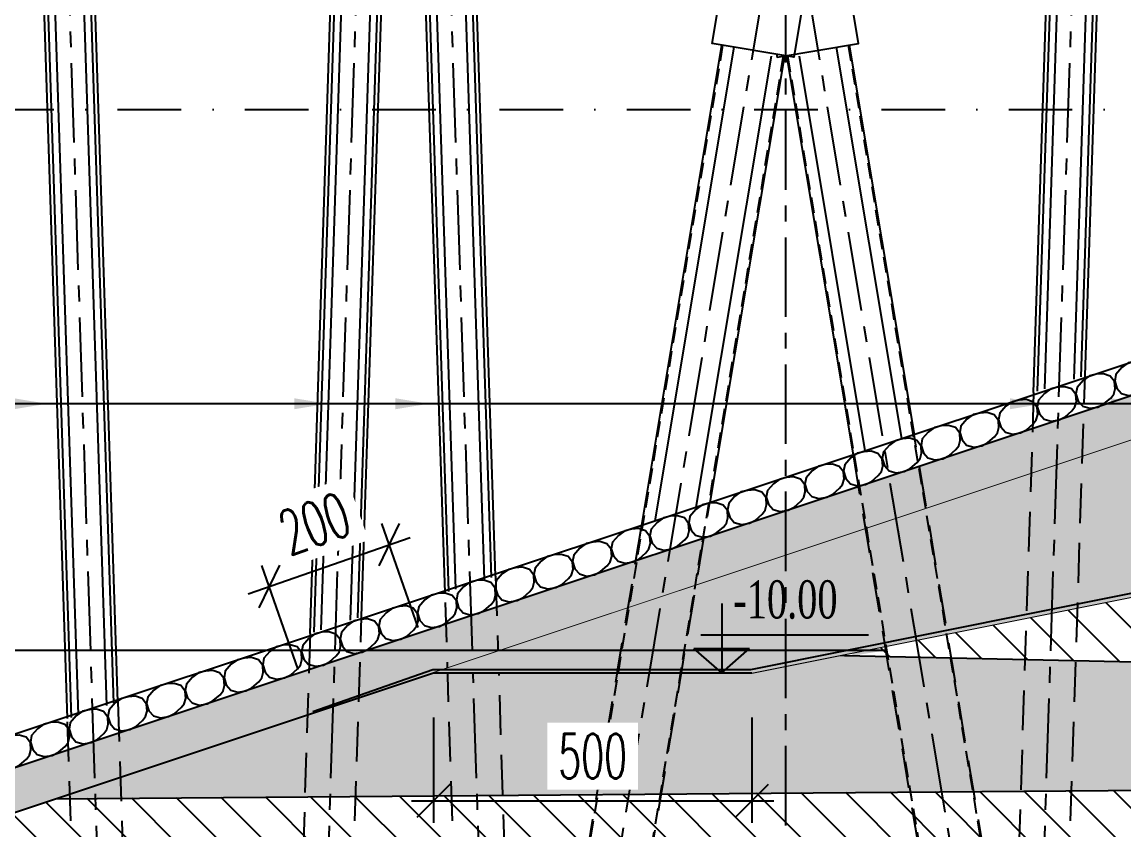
# Model space of a CAD drawing. Extents: x 9472 to 112692, y 46655 to 72187.
# Drawn here: x 100773 to 102505, y 67246 to 68517 of the extents above; entities that cross this region are included whole.
import ezdxf

# ---------------------------------------------------------------- set-up
doc = ezdxf.new("R2010")
doc.units = 0
doc.header["$LTSCALE"] = 10
doc.header["$MEASUREMENT"] = 0
for name, pattern in [('CENTER', [2, 1.25, -0.25, 0.25, -0.25]), ('DASHDOT', [1, 0.5, -0.25, 0, -0.25]), ('HIDDEN', [0.375, 0.25, -0.125])]:
    doc.linetypes.add(name, pattern=pattern)
doc.layers.get('0').update_dxf_attribs({"color": 6, "linetype": 'CONTINUOUS'})
for name, color, linetype in [('Bao', 1, 'CONTINUOUS'), ('Da', 9, 'CONTINUOUS'), ('Dia chat', 8, 'CONTINUOUS'), ('Hatch', 8, 'CONTINUOUS'), ('Hatch coc', 8, 'CONTINUOUS'), ('Khuat 151', 151, 'HIDDEN'), ('Kich thuoc', 2, 'CONTINUOUS'), ('Lop dat', 171, 'CONTINUOUS'), ('Text', 4, 'CONTINUOUS'), ('Tim', 8, 'CENTER')]:
    doc.layers.add(name, color=color, linetype=linetype)
doc.styles.add('Kichthuoc', font='romans.shx', dxfattribs={"width": 0.6})
doc.styles.get("Standard").update_dxf_attribs({"font": 'vntimeh.shx', "width": 0.65})
doc.linetypes.add('DAT_LINE', pattern='A,0.2,[2,g.shx,S=0.017,R=0,X=-0.017,Y=0],0.22', length=0.42)
doc.dimstyles.new('Dim 350', dxfattribs={"dimscale": 350, "dimtxt": 0.2, "dimasz": 0.15, "dimexe": 0.1, "dimexo": 0.2, "dimgap": 0.1, "dimtad": 1, "dimdec": 0, "dimlfac": -1, "dimzin": 0, "dimdsep": 46, "dimtxsty": 'Kichthuoc', "dimblk": 'OBLIQUE', "dimcen": 0.1, "dimdle": 0.1, "dimclrd": 2, "dimclre": 2, "dimclrt": 4, "dimadec": 0, "dimazin": 0, "dimtfac": 1, "dimtdec": 0, "dimtix": 1, "dimtmove": 2, "dimatfit": 3, "dimfxl": 1, "dimtfill": 1, "dimtolj": 1, "dimtzin": 0, "dimarcsym": 0})
doc.dimstyles.new('Le 350', dxfattribs={"dimscale": 350, "dimtxt": 0.2, "dimasz": 0.15, "dimexe": 0.1, "dimexo": 0.2, "dimgap": 0.1, "dimtad": 1, "dimdec": 0, "dimzin": 0, "dimdsep": 46, "dimtxsty": 'Kichthuoc', "dimblk": 'ARCHTICK', "dimcen": 0, "dimdle": 0.1, "dimclrd": 2, "dimclre": 2, "dimclrt": 256, "dimadec": 0, "dimazin": 0, "dimtfac": 1, "dimtdec": 0, "dimtix": 1, "dimtmove": 2, "dimatfit": 3, "dimfxl": 1, "dimtolj": 1, "dimtzin": 0, "dimarcsym": 0})
pattern_1 = [(135, (88200, -51975), (-35.35534, -35.35534), [])]

# ---------------------------------------------------------------- blocks, each defined once
blk = doc.blocks.new('_ArchTick')
at = {"color": 0, "linetype": 'ByBlock', "const_width": 0.15}
blk.add_lwpolyline([(-0.5, -0.5), (0.5, 0.5)], dxfattribs=at)
blk = doc.blocks.new('_Oblique')
at = {"color": 0, "linetype": 'ByBlock', "lineweight": -2}
blk.add_line((-0.5, -0.5), (0.5, 0.5), dxfattribs=at)
blk = doc.blocks.new('*D225')
at = {"layer": 'Da', "color": 2, "lineweight": -2}
for p, q in [((101420.2, 67423.4), (101420.2, 67257.3)), ((101920.2, 67423.4), (101920.2, 67257.3)), ((101385.2, 67292.3), (101955.2, 67292.3))]:
    blk.add_line(p, q, dxfattribs=at)
at = {"layer": 'Da', "color": 2, "lineweight": -2, "xscale": 52.5, "yscale": 52.5, "zscale": 52.5, "rotation": 180}
blk.add_blockref('_Oblique', (101420.2, 67292.3), dxfattribs=at)
at = {"layer": 'Da', "color": 2, "lineweight": -2, "xscale": 52.5, "yscale": 52.5, "zscale": 52.5}
blk.add_blockref('_Oblique', (101920.2, 67292.3), dxfattribs=at)
at = {"layer": 'Da', "color": 4, "insert": (101670.2, 67362.3), "char_height": 70, "attachment_point": 5, "style": 'Kichthuoc', "bg_fill": 3, "box_fill_scale": 1.25, "bg_fill_color": 9, "bg_fill_true_color": 13158600, "bg_fill_transparency": 5887924}
blk.add_mtext('\\A1;500', dxfattribs=at)
blk = doc.blocks.new('*D223')
at = {"color": 2, "lineweight": -2}
for p, q in [((101395.9, 67564.8), (101339, 67728.1)), ((101128.6, 67617.7), (101383.5, 67706.5)), ((101207.1, 67498.9), (101150.1, 67662.2))]:
    blk.add_line(p, q, dxfattribs=at)
at = {"color": 2, "lineweight": -2, "xscale": 52.5, "yscale": 52.5, "zscale": 52.5}
for p, rotation in [((101350.5, 67695), 19.22171640177563), ((101161.6, 67629.2), 199.2217164017756)]:
    blk.add_blockref('_Oblique', p, dxfattribs=dict(at, rotation=rotation))
at = {"color": 4, "insert": (101233, 67728.2), "char_height": 70, "attachment_point": 5, "rotation": 19.2217, "style": 'Kichthuoc', "bg_fill": 3, "box_fill_scale": 1.25, "bg_fill_color": 9, "bg_fill_true_color": 13158600, "bg_fill_transparency": 5888456}
blk.add_mtext('\\A1;200', dxfattribs=at)

msp = doc.modelspace()

# ---------------------------------------------------------------- hatches: boundary and pattern name
at = {"layer": 'Dia chat'}
h = msp.add_hatch(dxfattribs=at)
h.set_pattern_fill('ANSI31', color=256, scale=400, angle=90, style=0)
h.set_pattern_definition(pattern_1)
h.paths.add_polyline_path([(107850.2, 68293.4), (107850.2, 67394.8), (108214, 67386.8), (108214, 67883.7), (108164, 67883.7), (108264, 67943.7), (108214, 67943.7), (108214, 68293.4)])
edge = h.paths.add_edge_path()
edge.add_arc((103310.1, 67760.2), 54, 0, 360)
h.paths.add_polyline_path([(104285.2, 68379.4), (104078.2, 68379.4), (101537.4, 67532.4), (104285.2, 67472.5)])
h = msp.add_hatch(dxfattribs=at)
h.set_pattern_fill('ANSI36', color=256, scale=400, style=0)
h.paths.add_polyline_path([(108214, 67386.8), (107815.2, 67395.5), (107815.2, 67351.6), (108214, 67354.8)])
h.paths.add_polyline_path([(103265.2, 67369.5), (103322.2, 67369.5), (103322.2, 67444.7), (103265.2, 67444.7)], flags=8)
h.paths.add_polyline_path([(102635.9, 67329.9), (102635.9, 67431.6), (102794.6, 67431.6), (102794.6, 67329.9)])
edge = h.paths.add_edge_path()
edge.add_arc((103293.7, 67407.1), 54, 0, 360)
h.paths.add_polyline_path([(104285.2, 67472.5), (101537.4, 67532.4), (100825.4, 67295.1), (104285.2, 67323)])
h = msp.add_hatch(dxfattribs=at)
h.set_pattern_fill('ANSI31', color=256, scale=400, angle=90, style=0)
h.set_pattern_definition(pattern_1)
h.paths.add_polyline_path([(103265, 67197), (103322.4, 67197), (103322.4, 67273.6), (103265, 67273.6)], flags=8)
h.paths.add_polyline_path([(107850.2, 67351.8), (107850.2, 66991.7), (108214, 66979.4), (108214, 67354.8)])
edge = h.paths.add_edge_path()
edge.add_arc((103293.7, 67235.3), 54, 0, 360)
h.paths.add_polyline_path([(104285.2, 67323), (100825.4, 67295.1), (100645.5, 67235.2), (104285.2, 67112.1)])

# ---------------------------------------------------------------- linework, layer by layer
for p, q in [((100844.6, 67421.4), (100798.8, 68828.4)), ((100923.8, 67447.8), (100878.9, 68828.4)), ((101226.1, 67555.2), (101267.5, 68828.4)), ((101307, 67582.2), (101347.6, 68828.4)), ((101438.2, 67619.2), (101398.8, 68828.4)), ((101517.4, 67645.6), (101478.9, 68828.4)), ((102363.4, 67934.3), (102392.5, 68828.4)), ((102444.3, 67961.3), (102472.6, 68828.4)), ((101872.9, 68480.8), (101747, 67725.5)), ((102073.5, 68480.8), (102175.6, 67868.4)), ((101971.5, 68464.4), (101854.4, 67761.3)), ((101974.8, 68464.4), (102079.5, 67836.3))]:
    msp.add_line(p, q)
for points in [[(102039.1, 68778.4), (101986.3, 68461.9), (101858.1, 68483.3), (101907.3, 68778.4)], [(101959.1, 68467.7), (101960, 68461.9), (102088.3, 68483.3), (102039.1, 68778.4)]]:
    msp.add_lwpolyline(points)
at = {"linetype": 'HIDDEN', "ltscale": 25}
for points in [[(101517.4, 67645.6), (101572.5, 65951.2), (101492.5, 65948.6), (101438.2, 67619.2)], [(101226.1, 67555.2), (101173.9, 65951.2), (101253.9, 65948.6), (101307, 67582.2)], [(100923.8, 67447.8), (100972.5, 65951.2), (100892.5, 65948.6), (100844.6, 67421.4)]]:
    msp.add_lwpolyline(points, dxfattribs=at)
at = {"layer": 'Da'}
for points in [[(102512, 67980.8), (102502.1, 67973.5), (102492.7, 67962.7), (102490.8, 67952.4), (102494.4, 67941.1), (102501.5, 67933), (102512.6, 67929.8), (102525.2, 67931.8), (102534.7, 67936.7), (102545.3, 67946), (102550.1, 67952.1), (102552.4, 67960.5), (102551.6, 67971.8), (102544.8, 67980.6), (102534, 67984.1), (102522.5, 67983.3), (102512, 67980.8)], [(102451.1, 67960.5), (102441.3, 67953.2), (102431.9, 67942.4), (102429.9, 67932.1), (102433.5, 67920.8), (102440.6, 67912.7), (102451.8, 67909.5), (102464.4, 67911.5), (102473.9, 67916.4), (102484.5, 67925.7), (102489.2, 67931.9), (102491.5, 67940.2), (102490.7, 67951.5), (102483.9, 67960.3), (102473.1, 67963.8), (102461.7, 67963), (102451.1, 67960.5)], [(102390.3, 67940.2), (102380.4, 67933), (102371, 67922.1), (102369, 67911.9), (102372.6, 67900.6), (102379.8, 67892.4), (102390.9, 67889.2), (102403.5, 67891.2), (102413, 67896.1), (102423.6, 67905.4), (102428.3, 67911.6), (102430.6, 67919.9), (102429.9, 67931.2), (102423, 67940), (102412.2, 67943.5), (102400.8, 67942.7), (102390.3, 67940.2)], [(102329.4, 67919.9), (102319.5, 67912.7), (102310.1, 67901.8), (102308.2, 67891.6), (102311.8, 67880.3), (102318.9, 67872.1), (102330, 67868.9), (102342.6, 67870.9), (102352.1, 67875.8), (102362.7, 67885.1), (102367.5, 67891.3), (102369.8, 67899.6), (102369, 67910.9), (102362.2, 67919.7), (102351.4, 67923.2), (102339.9, 67922.4), (102329.4, 67919.9)], [(102268.5, 67899.6), (102258.6, 67892.4), (102249.2, 67881.6), (102247.3, 67871.3), (102250.9, 67860), (102258, 67851.8), (102269.2, 67848.6), (102281.7, 67850.6), (102291.2, 67855.5), (102301.8, 67864.8), (102306.6, 67871), (102308.9, 67879.3), (102308.1, 67890.6), (102301.3, 67899.4), (102290.5, 67902.9), (102279, 67902.1), (102268.5, 67899.6)], [(102207.6, 67879.3), (102197.8, 67872.1), (102188.4, 67861.3), (102186.4, 67851), (102190, 67839.7), (102197.2, 67831.5), (102208.3, 67828.3), (102220.9, 67830.3), (102230.4, 67835.2), (102241, 67844.5), (102245.7, 67850.7), (102248, 67859), (102247.3, 67870.3), (102240.4, 67879.1), (102229.6, 67882.6), (102218.2, 67881.9), (102207.6, 67879.3)], [(102146.8, 67859.1), (102136.9, 67851.8), (102127.5, 67841), (102125.5, 67830.7), (102129.1, 67819.4), (102136.3, 67811.2), (102147.4, 67808), (102160, 67810), (102169.5, 67814.9), (102180.1, 67824.2), (102184.8, 67830.4), (102187.1, 67838.7), (102186.4, 67850), (102179.6, 67858.8), (102168.7, 67862.3), (102157.3, 67861.6), (102146.8, 67859.1)], [(102085.9, 67838.8), (102076, 67831.5), (102066.6, 67820.7), (102064.7, 67810.4), (102068.3, 67799.1), (102075.4, 67790.9), (102086.5, 67787.7), (102099.1, 67789.7), (102108.6, 67794.6), (102119.2, 67804), (102124, 67810.1), (102126.3, 67818.4), (102125.5, 67829.7), (102118.7, 67838.5), (102107.9, 67842.1), (102096.4, 67841.3), (102085.9, 67838.8)], [(102025, 67818.5), (102015.1, 67811.2), (102005.7, 67800.4), (102003.8, 67790.1), (102007.4, 67778.8), (102014.5, 67770.6), (102025.7, 67767.5), (102038.2, 67769.5), (102047.8, 67774.3), (102058.4, 67783.7), (102063.1, 67789.8), (102065.4, 67798.1), (102064.6, 67809.5), (102057.8, 67818.2), (102047, 67821.8), (102035.5, 67821), (102025, 67818.5)], [(101964.2, 67798.2), (101954.3, 67790.9), (101944.9, 67780.1), (101942.9, 67769.8), (101946.5, 67758.5), (101953.7, 67750.4), (101964.8, 67747.2), (101977.4, 67749.2), (101986.9, 67754), (101997.5, 67763.4), (102002.2, 67769.5), (102004.5, 67777.8), (102003.8, 67789.2), (101996.9, 67797.9), (101986.1, 67801.5), (101974.7, 67800.7), (101964.2, 67798.2)], [(101903.3, 67777.9), (101893.4, 67770.6), (101884, 67759.8), (101882, 67749.5), (101885.6, 67738.2), (101892.8, 67730.1), (101903.9, 67726.9), (101916.5, 67728.9), (101926, 67733.8), (101936.6, 67743.1), (101941.3, 67749.2), (101943.6, 67757.6), (101942.9, 67768.9), (101936.1, 67777.6), (101925.2, 67781.2), (101913.8, 67780.4), (101903.3, 67777.9)], [(101842.4, 67757.6), (101832.5, 67750.3), (101823.1, 67739.5), (101821.2, 67729.2), (101824.8, 67717.9), (101831.9, 67709.8), (101843, 67706.6), (101855.6, 67708.6), (101865.1, 67713.5), (101875.7, 67722.8), (101880.5, 67728.9), (101882.8, 67737.3), (101882, 67748.6), (101875.2, 67757.4), (101864.4, 67760.9), (101852.9, 67760.1), (101842.4, 67757.6)], [(101781.5, 67737.3), (101771.6, 67730), (101762.2, 67719.2), (101760.3, 67708.9), (101763.9, 67697.6), (101771, 67689.5), (101782.2, 67686.3), (101794.8, 67688.3), (101804.3, 67693.2), (101814.9, 67702.5), (101819.6, 67708.6), (101821.9, 67717), (101821.1, 67728.3), (101814.3, 67737.1), (101803.5, 67740.6), (101792.1, 67739.8), (101781.5, 67737.3)], [(101720.7, 67717), (101710.8, 67709.7), (101701.4, 67698.9), (101699.4, 67688.7), (101703, 67677.4), (101710.2, 67669.2), (101721.3, 67666), (101733.9, 67668), (101743.4, 67672.9), (101754, 67682.2), (101758.7, 67688.4), (101761, 67696.7), (101760.3, 67708), (101753.4, 67716.8), (101742.6, 67720.3), (101731.2, 67719.5), (101720.7, 67717)], [(101659.8, 67696.7), (101649.9, 67689.5), (101640.5, 67678.6), (101638.5, 67668.4), (101642.2, 67657.1), (101649.3, 67648.9), (101660.4, 67645.7), (101673, 67647.7), (101682.5, 67652.6), (101693.1, 67661.9), (101697.8, 67668.1), (101700.1, 67676.4), (101699.4, 67687.7), (101692.6, 67696.5), (101681.7, 67700), (101670.3, 67699.2), (101659.8, 67696.7)], [(101598.9, 67676.4), (101589, 67669.2), (101579.6, 67658.3), (101577.7, 67648.1), (101581.3, 67636.8), (101588.4, 67628.6), (101599.5, 67625.4), (101612.1, 67627.4), (101621.6, 67632.3), (101632.2, 67641.6), (101637, 67647.8), (101639.3, 67656.1), (101638.5, 67667.4), (101631.7, 67676.2), (101620.9, 67679.7), (101609.4, 67678.9), (101598.9, 67676.4)], [(101538, 67656.1), (101528.1, 67648.9), (101518.7, 67638.1), (101516.8, 67627.8), (101520.4, 67616.5), (101527.5, 67608.3), (101538.7, 67605.1), (101551.3, 67607.1), (101560.8, 67612), (101571.4, 67621.3), (101576.1, 67627.5), (101578.4, 67635.8), (101577.6, 67647.1), (101570.8, 67655.9), (101560, 67659.4), (101548.6, 67658.6), (101538, 67656.1)], [(101477.2, 67635.9), (101467.3, 67628.6), (101457.9, 67617.8), (101455.9, 67607.5), (101459.5, 67596.2), (101466.7, 67588), (101477.8, 67584.8), (101490.4, 67586.8), (101499.9, 67591.7), (101510.5, 67601), (101515.2, 67607.2), (101517.5, 67615.5), (101516.8, 67626.8), (101509.9, 67635.6), (101499.1, 67639.1), (101487.7, 67638.4), (101477.2, 67635.9)], [(101416.3, 67615.6), (101406.4, 67608.3), (101397, 67597.5), (101395, 67587.2), (101398.7, 67575.9), (101405.8, 67567.7), (101416.9, 67564.5), (101429.5, 67566.5), (101439, 67571.4), (101449.6, 67580.8), (101454.3, 67586.9), (101456.7, 67595.2), (101455.9, 67606.5), (101449.1, 67615.3), (101438.2, 67618.8), (101426.8, 67618.1), (101416.3, 67615.6)], [(101355.4, 67595.3), (101345.5, 67588), (101336.1, 67577.2), (101334.2, 67566.9), (101337.8, 67555.6), (101344.9, 67547.4), (101356, 67544.3), (101368.6, 67546.2), (101378.1, 67551.1), (101388.7, 67560.5), (101393.5, 67566.6), (101395.8, 67574.9), (101395, 67586.2), (101388.2, 67595), (101377.4, 67598.6), (101365.9, 67597.8), (101355.4, 67595.3)], [(101294.5, 67575), (101284.6, 67567.7), (101275.2, 67556.9), (101273.3, 67546.6), (101276.9, 67535.3), (101284, 67527.1), (101295.2, 67524), (101307.8, 67526), (101317.3, 67530.8), (101327.9, 67540.2), (101332.6, 67546.3), (101334.9, 67554.6), (101334.1, 67566), (101327.3, 67574.7), (101316.5, 67578.3), (101305.1, 67577.5), (101294.5, 67575)], [(101233.7, 67554.7), (101223.8, 67547.4), (101214.4, 67536.6), (101212.4, 67526.3), (101216, 67515), (101223.2, 67506.9), (101234.3, 67503.7), (101246.9, 67505.7), (101256.4, 67510.6), (101267, 67519.9), (101271.7, 67526), (101274, 67534.4), (101273.3, 67545.7), (101266.4, 67554.4), (101255.6, 67558), (101244.2, 67557.2), (101233.7, 67554.7)], [(101172.8, 67534.4), (101162.9, 67527.1), (101153.5, 67516.3), (101151.5, 67506), (101155.2, 67494.7), (101162.3, 67486.6), (101173.4, 67483.4), (101186, 67485.4), (101195.5, 67490.3), (101206.1, 67499.6), (101210.9, 67505.7), (101213.2, 67514.1), (101212.4, 67525.4), (101205.6, 67534.2), (101194.7, 67537.7), (101183.3, 67536.9), (101172.8, 67534.4)], [(101111.9, 67514.1), (101102, 67506.8), (101092.6, 67496), (101090.7, 67485.7), (101094.3, 67474.4), (101101.4, 67466.3), (101112.5, 67463.1), (101125.1, 67465.1), (101134.6, 67470), (101145.2, 67479.3), (101150, 67485.4), (101152.3, 67493.8), (101151.5, 67505.1), (101144.7, 67513.9), (101133.9, 67517.4), (101122.4, 67516.6), (101111.9, 67514.1)], [(101051, 67493.8), (101041.2, 67486.5), (101031.8, 67475.7), (101029.8, 67465.4), (101033.4, 67454.1), (101040.5, 67446), (101051.7, 67442.8), (101064.3, 67444.8), (101073.8, 67449.7), (101084.4, 67459), (101089.1, 67465.2), (101091.4, 67473.5), (101090.6, 67484.8), (101083.8, 67493.6), (101073, 67497.1), (101061.6, 67496.3), (101051, 67493.8)], [(100990.2, 67473.5), (100980.3, 67466.3), (100970.9, 67455.4), (100968.9, 67445.2), (100972.5, 67433.9), (100979.7, 67425.7), (100990.8, 67422.5), (101003.4, 67424.5), (101012.9, 67429.4), (101023.5, 67438.7), (101028.2, 67444.9), (101030.5, 67453.2), (101029.8, 67464.5), (101022.9, 67473.3), (101012.1, 67476.8), (101000.7, 67476), (100990.2, 67473.5)], [(100929.3, 67453.2), (100919.4, 67446), (100910, 67435.1), (100908.1, 67424.9), (100911.7, 67413.6), (100918.8, 67405.4), (100929.9, 67402.2), (100942.5, 67404.2), (100952, 67409.1), (100962.6, 67418.4), (100967.4, 67424.6), (100969.7, 67432.9), (100968.9, 67444.2), (100962.1, 67453), (100951.3, 67456.5), (100939.8, 67455.7), (100929.3, 67453.2)], [(100868.4, 67432.9), (100858.5, 67425.7), (100849.1, 67414.9), (100847.2, 67404.6), (100850.8, 67393.3), (100857.9, 67385.1), (100869.1, 67381.9), (100881.6, 67383.9), (100891.1, 67388.8), (100901.7, 67398.1), (100906.5, 67404.3), (100908.8, 67412.6), (100908, 67423.9), (100901.2, 67432.7), (100890.4, 67436.2), (100878.9, 67435.4), (100868.4, 67432.9)], [(100807.5, 67412.7), (100797.7, 67405.4), (100788.3, 67394.6), (100786.3, 67384.3), (100789.9, 67373), (100797.1, 67364.8), (100808.2, 67361.6), (100820.8, 67363.6), (100830.3, 67368.5), (100840.9, 67377.8), (100845.6, 67384), (100847.9, 67392.3), (100847.2, 67403.6), (100840.3, 67412.4), (100829.5, 67415.9), (100818.1, 67415.2), (100807.5, 67412.7)], [(100746.7, 67392.4), (100736.8, 67385.1), (100727.4, 67374.3), (100725.4, 67364), (100729, 67352.7), (100736.2, 67344.5), (100747.3, 67341.3), (100759.9, 67343.3), (100769.4, 67348.2), (100780, 67357.5), (100784.7, 67363.7), (100787, 67372), (100786.3, 67383.3), (100779.5, 67392.1), (100768.6, 67395.6), (100757.2, 67394.9), (100746.7, 67392.4)]]:
    msp.add_lwpolyline(points, dxfattribs=at)
at = {"layer": 'Dia chat', "color": 8, "linetype": 'DAT_LINE', "ltscale": 40}
msp.add_lwpolyline([(99260.2, 66773.4), (104078.2, 68379.4)], dxfattribs=at)
at = {"layer": 'Hatch'}
msp.add_line((99099.2, 66842.9), (104275.2, 68568.2), dxfattribs=at)
msp.add_lwpolyline([(104275.2, 68515.5), (99257.3, 66842.9), (98551.7, 66842.9)], dxfattribs=at)
at = {"layer": 'Hatch coc'}
for p, q in [((100850.7, 67423.4), (100804.9, 68828.4)), ((100861.7, 67427.1), (100816.1, 68828.4)), ((100906.7, 67442.1), (100861.6, 68828.4)), ((100917.7, 67445.8), (100872.7, 68828.4)), ((101232.3, 67557.3), (101273.6, 68828.4)), ((101243.6, 67561), (101284.8, 68828.4)), ((101289.5, 67576.4), (101330.3, 68828.4)), ((101300.8, 67580.1), (101341.4, 68828.4)), ((101444.2, 67621.3), (101404.9, 68828.4)), ((101455.3, 67624.9), (101416.1, 68828.4)), ((101500.3, 67639.9), (101461.6, 68828.4)), ((101511.3, 67643.6), (101472.7, 68828.4)), ((102369.6, 67936.4), (102398.6, 68828.4)), ((102380.9, 67940.1), (102409.8, 68828.4)), ((102426.9, 67955.5), (102455.3, 68828.4)), ((102438.2, 67959.2), (102466.4, 68828.4)), ((101768.5, 67732.7), (101892.6, 68477.5)), ((102156.3, 67862), (102053.7, 68477.5)), ((101832.9, 67754.1), (101951.1, 68463.2)), ((102098.7, 67842.8), (101995.3, 68463.2))]:
    msp.add_line(p, q, dxfattribs=at)
at = {"layer": 'Lop dat', "linetype": 'DASHDOT', "ltscale": 20}
msp.add_line((97721.9, 68379.4), (107018.9, 68379.4), dxfattribs=at)
at = {"layer": 'Lop dat'}
for p, q in [((101537.4, 67532.4), (108214, 67386.8)), ((100825.4, 67295.1), (108214, 67354.8))]:
    msp.add_line(p, q, dxfattribs=at)
at = {"layer": 'Tim', "ltscale": 10}
for p, q in [((100933.2, 65928.7), (100838.2, 68848.4)), ((101213.2, 65928.7), (101308.2, 68848.4)), ((101533.2, 65928.7), (101438.2, 68848.4))]:
    msp.add_line(p, q, dxfattribs=at)

# ---------------------------------------------------------------- leaders
at = {"layer": 'Kich thuoc'}
for points in [[(100812.7, 67916.7), (100058.4, 67916.7)], [(102378.6, 67916.7), (100176.1, 67916.7)], [(101253.6, 67916.7), (100499.3, 67916.7)], [(101412.7, 67916.7), (100658.4, 67916.7)], [(102537.7, 67916.7), (101783.4, 67916.7)]]:
    msp.add_leader(points, dimstyle='Le 350', override={"dimtad": 0, "dimclrd": 256}, dxfattribs=at)

# ---------------------------------------------------------------- next in the draw order: wipeouts: each hides what was drawn before it
msp.add_wipeout([(101885.3, 67572.9), (102109.3, 67572.9), (102109.3, 67644.9), (101885.3, 67644.9)]).dxf.layer = 'Text'

# ---------------------------------------------------------------- next in the draw order: hatches: boundary and pattern name
at = {"layer": 'Hatch coc'}
h = msp.add_hatch(dxfattribs=at)
h.set_pattern_fill('GRAVEL', color=256, scale=100, style=0)
h.set_pattern_definition([(228.0128, (30974.653, 34739.9775), (-799.9998232, -900.00013416), [13.4536, -1331.9088]), (184.9697, (30965.6533, 34729.9775), (1200.00010515, 99.9991307), [23.0868, -2285.5925]), (132.5104, (30942.6533, 34727.9775), (999.99907183, -1100.0008674), [16.2788, -1611.6032]), (267.2737, (30903.6533, 34702.9775), (99.99960177, 2000.0000295), [21.0238, -2081.3558]), (292.8337, (30902.6533, 34681.9775), (-500.00099054, 1199.99964118), [20.6155, -2040.9373]), (357.2737, (30910.6533, 34662.9775), (-2000.0000295, 99.99960177), [21.0238, -2081.3558]), (37.6942, (30931.6533, 34661.9775), (-1300.00073456, -999.99904052), [27.8029, -2752.4849]), (72.2553, (30953.6533, 34678.9775), (700.00107627, 2199.99962312), [26.2488, -2598.6321]), (121.4296, (30961.6533, 34703.9775), (-800.00082342, 1299.99950365), [21.095, -2088.4073]), (175.2364, (30950.653, 34721.9775), (1100.0000946, -99.9991533), [24.0832, -1180.0763]), (222.3974, (30926.6533, 34723.9775), (-1200.00073511, -1099.9992082), [31.1448, -3083.3375]), (138.8141, (31002.653, 34701.9775), (-700.0002947, 599.9997313), [10.6301, -1052.3844]), (171.4692, (30994.6533, 34708.9775), (1299.99982848, -200.000791), [20.2237, -2002.1511]), (225, (30974.65, 34711.98), (-1e-14, -100.00003), [14.1421, -127.2792]), (203.1986, (30967.653, 34723.978), (499.999973, 200.0001325), [7.6158, -753.9615]), (291.8014, (30960.653, 34720.978), (-99.999991, 300.0000273), [10.7703, -527.7462]), (30.9638, (30964.653, 34710.978), (299.9998022, 200.0002484), [17.4929, -565.6023]), (161.5651, (30979.653, 34719.978), (200.000043, -99.99984), [12.6491, -303.5787]), (16.3895, (30902.6533, 34720.9775), (1000.00021984, 299.999271), [17.72, -1754.2845]), (70.3462, (30919.653, 34725.9775), (-399.99952474, -1100.00021356), [14.8661, -1471.7408]), (293.1986, (30979.653, 34739.978), (-200.0001325, 499.999973), [15.2315, -746.3458]), (343.6105, (30985.6533, 34725.9775), (-1000.00021984, 299.999271), [17.72, -1754.2845]), (339.444, (30902.653, 34658.978), (-500.0001845, 199.9995996), [17.088, -837.3124]), (294.7751, (30918.653, 34652.9775), (-499.9992189, 1100.0003422), [14.3178, -1417.4643]), (66.8014, (30980.653, 34639.978), (200.0001325, 499.999973), [15.2315, -746.3458]), (17.354, (30986.6533, 34653.9775), (-1300.0002019, -399.99945023), [16.7631, -1659.5424]), (69.444, (30931.653, 34639.978), (-199.9995996, -500.0001845), [8.544, -845.8564]), (101.3099, (30974.653, 34639.978), (-99.999763, 400.000075), [5.099, -504.8029]), (165.9638, (30973.653, 34644.978), (300.0000546, -99.999806), [20.6155, -391.695]), (186.009, (30953.6533, 34649.9775), (999.9999751, 99.99993175), [19.105, -1891.3923]), (303.6901, (30964.653, 34701.978), (-100.000133, 199.999956), [14.4222, -346.1329]), (353.1572, (30972.6533, 34689.9775), (1699.99993655, -200.0007998), [25.1794, -2492.7563]), (60.9454, (30997.653, 34686.9775), (-400.0000027, -700.0000385), [10.2956, -1019.2674]), (90, (31002.65, 34695.98), (-100, 100), [6, -94]), (120.2564, (30951.653, 34652.9775), (399.9994887, -700.0002456), [13.8924, -1375.352]), (48.0128, (30944.653, 34664.9775), (799.9998232, 900.00013416), [26.9072, -1318.4552]), (0, (30962.65, 34684.98), (100, 100), [26, -74]), (325.3048, (30988.6533, 34684.9775), (-999.9994259, 700.00086096), [15.8114, -1565.3274]), (254.0546, (31001.653, 34675.978), (-99.999989, -400.0000127), [14.5602, -713.4508]), (207.646, (30997.6533, 34661.9775), (-1899.99958072, -1000.00077132), [23.7065, -2346.9474]), (175.4261, (30976.6533, 34650.9775), (-1300.00005583, 99.99948012), [25.0799, -2482.9074])])
h.paths.add_polyline_path([(104285.2, 68448.4), (104285.2, 68518.9), (104232.1, 68501.2), (104229.7, 68499.9), (104227.2, 68499.5), (104171.3, 68480.9), (104168.8, 68479.6), (104166.3, 68479.3), (104110.4, 68460.6), (104108, 68459.4), (104105.5, 68459), (104049.5, 68440.3), (104047.1, 68439.1), (104044.6, 68438.7), (103988.6, 68420), (103986.2, 68418.8), (103983.7, 68418.4), (103927.8, 68399.7), (103925.3, 68398.5), (103922.8, 68398.1), (103866.9, 68379.4), (103864.5, 68378.2), (103862, 68377.8), (103806, 68359.1), (103803.6, 68357.9), (103801.1, 68357.5), (103745.1, 68338.9), (103742.7, 68337.6), (103740.2, 68337.2), (103684.3, 68318.6), (103681.8, 68317.3), (103679.3, 68316.9), (103623.4, 68298.3), (103621, 68297), (103618.5, 68296.6), (103562.5, 68278), (103560.1, 68276.7), (103557.6, 68276.3), (103501.6, 68257.7), (103499.2, 68256.4), (103496.7, 68256), (103440.8, 68237.4), (103438.3, 68236.2), (103435.8, 68235.8), (103379.9, 68217.1), (103377.5, 68215.9), (103375, 68215.5), (103319, 68196.8), (103316.6, 68195.6), (103314.1, 68195.2), (103258.1, 68176.5), (103255.7, 68175.3), (103253.2, 68174.9), (103197.3, 68156.2), (103194.9, 68155), (103192.3, 68154.6), (103136.4, 68135.9), (103134, 68134.7), (103131.5, 68134.3), (103075.5, 68115.6), (103073.1, 68114.4), (103070.6, 68114), (103014.6, 68095.4), (103012.2, 68094.1), (103009.7, 68093.7), (102953.8, 68075.1), (102951.4, 68073.8), (102948.9, 68073.4), (102892.9, 68054.8), (102890.5, 68053.5), (102888, 68053.1), (102832, 68034.5), (102829.6, 68033.2), (102827.1, 68032.8), (102771.2, 68014.2), (102768.7, 68012.9), (102766.2, 68012.6), (102710.3, 67993.9), (102707.9, 67992.7), (102705.4, 67992.3), (102649.4, 67973.6), (102647, 67972.4), (102644.5, 67972), (102588.5, 67953.3), (102586.1, 67952.1), (102583.6, 67951.7), (102527.7, 67933), (102525.2, 67931.8), (102522.7, 67931.4), (102466.8, 67912.7), (102464.4, 67911.5), (102461.9, 67911.1), (102405.9, 67892.4), (102403.5, 67891.2), (102401, 67890.8), (102345, 67872.2), (102342.6, 67870.9), (102340.1, 67870.5), (102284.2, 67851.9), (102281.7, 67850.6), (102279.2, 67850.2), (102223.3, 67831.6), (102220.9, 67830.3), (102218.4, 67829.9), (102162.4, 67811.3), (102160, 67810), (102157.5, 67809.6), (102101.5, 67791), (102099.1, 67789.7), (102096.6, 67789.3), (102040.7, 67770.7), (102038.2, 67769.5), (102035.7, 67769.1), (101979.8, 67750.4), (101977.4, 67749.2), (101974.9, 67748.8), (101918.9, 67730.1), (101916.5, 67728.9), (101914, 67728.5), (101858, 67709.8), (101855.6, 67708.6), (101853.1, 67708.2), (101797.2, 67689.5), (101794.8, 67688.3), (101792.3, 67687.9), (101736.3, 67669.2), (101733.9, 67668), (101731.4, 67667.6), (101675.4, 67648.9), (101673, 67647.7), (101670.5, 67647.3), (101614.5, 67628.7), (101612.1, 67627.4), (101609.6, 67627), (101553.7, 67608.4), (101551.3, 67607.1), (101548.8, 67606.7), (101492.8, 67588.1), (101490.4, 67586.8), (101487.9, 67586.4), (101431.9, 67567.8), (101429.5, 67566.5), (101427, 67566.1), (101371.1, 67547.5), (101368.6, 67546.2), (101366.1, 67545.9), (101310.2, 67527.2), (101307.8, 67526), (101305.3, 67525.6), (101249.3, 67506.9), (101246.9, 67505.7), (101244.4, 67505.3), (101188.4, 67486.6), (101186, 67485.4), (101183.5, 67485), (101127.6, 67466.3), (101125.1, 67465.1), (101122.6, 67464.7), (101066.7, 67446), (101064.3, 67444.8), (101061.8, 67444.4), (101005.8, 67425.7), (101003.4, 67424.5), (101000.9, 67424.1), (100944.9, 67405.5), (100942.5, 67404.2), (100940, 67403.8), (100884.1, 67385.2), (100881.6, 67383.9), (100879.1, 67383.5), (100823.2, 67364.9), (100820.8, 67363.6), (100818.3, 67363.2), (100762.3, 67344.6), (100759.9, 67343.3), (100757.4, 67342.9), (100701.4, 67324.3), (100699, 67323), (100696.5, 67322.6), (100640.6, 67304), (100638.2, 67302.8), (100635.6, 67302.4), (100579.7, 67283.7), (100577.3, 67282.5), (100574.8, 67282.1), (100518.8, 67263.4), (100516.4, 67262.2), (100513.9, 67261.8), (100457.9, 67243.1), (100455.5, 67241.9), (100453, 67241.5), (100397.1, 67222.8), (100394.7, 67221.6), (100392.2, 67221.2), (100336.2, 67202.5), (100333.8, 67201.3), (100331.3, 67200.9), (100275.3, 67182.2), (100272.9, 67181), (100270.4, 67180.6), (100214.5, 67162), (100212, 67160.7), (100209.5, 67160.3), (100153.6, 67141.7), (100151.2, 67140.4), (100148.7, 67140), (100092.7, 67121.4), (100090.3, 67120.1), (100087.8, 67119.7), (100031.8, 67101.1), (100029.4, 67099.8), (100026.9, 67099.4), (99971, 67080.8), (99968.5, 67079.5), (99966, 67079.2), (99788.3, 67019.9), (99785.9, 67018.7), (99783.4, 67018.3), (99727.5, 66999.6), (99725, 66998.4), (99722.5, 66998), (99666.6, 66979.3), (99664.2, 66978.1), (99661.7, 66977.7), (99605.7, 66959), (99603.3, 66957.8), (99600.8, 66957.4), (99544.8, 66938.8), (99542.4, 66937.5), (99539.9, 66937.1), (99484, 66918.5), (99481.5, 66917.2), (99479, 66916.8), (99423.1, 66898.2), (99420.7, 66896.9), (99418.2, 66896.5), (99362.2, 66877.9), (99359.8, 66876.6), (99357.3, 66876.2), (99301.3, 66857.6), (99298.9, 66856.3), (99296.4, 66855.9), (99258.2, 66843.2), (99258.2, 66773.4), (99260.2, 66773.4), (101420.2, 67493.4)])
h.paths.add_polyline_path([(99238.2, 66842.9), (98551.7, 66842.9), (98760.2, 66773.4), (99238.2, 66773.4)])

# ---------------------------------------------------------------- next in the draw order: linework, layer by layer
at = {"layer": 'Da'}
msp.add_line((101420.2, 67493.4), (104285.2, 68448.4), dxfattribs=at)
at = {"layer": 'Dia chat', "color": 8, "linetype": 'DAT_LINE', "ltscale": 40}
msp.add_line((101920.2, 67493.4), (104285.2, 67966.4), dxfattribs=at)

# ---------------------------------------------------------------- next in the draw order: wipeouts: each hides what was drawn before it
msp.add_wipeout([(101420.2, 67493.4), (104285.2, 68448.4), (104285.2, 67966.4), (101920.2, 67493.4)]).dxf.layer = 'Hatch'

# ---------------------------------------------------------------- next in the draw order: hatches: boundary and pattern name
at = {"layer": 'Da'}
h = msp.add_hatch(dxfattribs=at)
h.set_pattern_fill('AR-CONC', color=256, scale=10, style=0)
h.set_pattern_definition([(50, (30902.653, 34639.98), (71.72602, -6.275213), [7.5, -82.5]), (355, (30902.65, 34639.98), (-13.87513, 75.219213), [6, -66]), (100.4514, (30908.63, 34639.455), (57.85094, 68.943954), [6.37402, -70.11421]), (46.1842, (30902.65, 34659.98), (106.724105, -16.5519), [11.25, -123.75]), (96.6356, (30911.55, 34658.6), (93.46627, 97.41179), [9.56103, -105.1713]), (351.1842, (30902.65, 34659.98), (93.4662, 97.41186), [9, -99]), (21, (30912.653, 34654.98), (59.690705, -40.26189), [7.5, -82.5]), (326, (30912.65, 34654.98), (24.33153, 72.515005), [6, -66]), (71.4514, (30917.63, 34651.62), (84.02226, 32.25305), [6.37402, -70.11421]), (37.5, (30902.653, 34639.978), (1.2159855, 33.289385), [0, -65.2, 0, -67, 0, -66.25]), (7.5, (30902.653, 34639.978), (26.306954, 39.441171), [0, -38.2, 0, -63.7, 0, -25.25]), (327.5, (30880.353, 34639.978), (53.382244, -2.255487), [0, -25, 0, -78, 0, -103.5]), (317.5, (30870.353, 34639.978), (58.318617, 10.010498), [0, -32.5, 0, -51.8, 0, -73.5])])
h.paths.add_polyline_path([(104285.2, 68448.4), (101420.2, 67493.4), (101920.2, 67493.4), (104285.2, 67966.4)])
at = {"layer": 'Kich thuoc'}
h = msp.add_hatch(color=256, dxfattribs=at)
h.paths.add_polyline_path([(101873.1, 67531.6), (101829.4, 67531.6), (101873.1, 67493.4)])
h.paths.add_polyline_path([(101873.1, 67553.4), (101864.9, 67553.4, 0.414214), (101873.1, 67545.2)])
h.paths.add_polyline_path([(101873.1, 67561.6, 0.414214), (101864.9, 67553.4), (101873.1, 67553.4)])
h.paths.add_polyline_path([(101873.1, 67561.6), (101873.1, 67553.4), (101881.2, 67553.4, 0.414214)])
h.paths.add_polyline_path([(101881.2, 67553.4), (101873.1, 67553.4), (101873.1, 67545.2, 0.414214)])

# ---------------------------------------------------------------- next in the draw order: linework, layer by layer
at = {"linetype": 'HIDDEN', "ltscale": 25}
for points in [[(102363.4, 67934.3), (102298.9, 65951.2), (102378.9, 65948.6), (102444.3, 67961.3)], [(102079.5, 67836.3), (102403.9, 65889.9), (102502.6, 65906.3), (102175.6, 67868.4)], [(101747, 67725.5), (101443.8, 65906.3), (101542.5, 65889.9), (101854.4, 67761.3)]]:
    msp.add_lwpolyline(points, dxfattribs=at)
at = {"layer": 'Dia chat', "color": 8, "linetype": 'DAT_LINE', "ltscale": 40}
msp.add_line((101420.2, 67493.4), (101920.2, 67493.4), dxfattribs=at)
at = {"layer": 'Khuat 151', "ltscale": 10}
for p, q in [((101874.5, 68480.5), (101445.4, 65906.1)), ((102071.9, 68480.5), (102501, 65906.1)), ((101969.8, 68463.5), (101540.9, 65890.1)), ((101976.6, 68463.5), (102405.5, 65890.1))]:
    msp.add_line(p, q, dxfattribs=at)
at = {"layer": 'Kich thuoc'}
for p, q in [((101873.1, 67602.5), (101873.1, 67493.4)), ((101840.3, 67553.4), (102103.7, 67553.4)), ((101873.1, 67493.4), (101829.4, 67531.6)), ((101829.4, 67531.6), (101916.7, 67531.6)), ((101873.1, 67493.4), (101916.7, 67531.6))]:
    msp.add_line(p, q, dxfattribs=at)
at = {"layer": 'Tim', "ltscale": 10}
for p, q in [((102338.2, 65928.7), (102433.2, 68848.4)), ((101973.2, 68778.4), (101493.1, 65898.1)), ((101973.2, 68778.4), (101973.2, 65418.7)), ((101973.2, 68778.4), (102453.2, 65898.1)), ((101973.2, 68778.4), (101973.2, 65418.7))]:
    msp.add_line(p, q, dxfattribs=at)

# ---------------------------------------------------------------- next in the draw order: texts
at = {"layer": 'Text', "width": 0.7}
msp.add_text('-10.00', height=60, dxfattribs=at).set_placement((101891.3, 67578.9))

# ---------------------------------------------------------------- next in the draw order: leaders
at = {"layer": 'Kich thuoc'}
for points in [[(102903.6, 67916.7), (101399.3, 67916.7)], [(103062.2, 67916.7), (101557.9, 67916.7)], [(103428.6, 67916.7), (101924.3, 67916.7)], [(103585.9, 67916.7), (101949.3, 67916.7)], [(104033.2, 67916.7), (102468.2, 67916.7)], [(101734.5, 67528.8), (99730.8, 67528.8)], [(102130.8, 67528.8), (100848.4, 67528.8)]]:
    msp.add_leader(points, dimstyle='Le 350', override={"dimtad": 0, "dimclrd": 256}, dxfattribs=at)

# ---------------------------------------------------------------- next in the draw order: dimensions: what is measured, and where the dimension line sits
at = {"layer": 'Da'}
dim = msp.add_linear_dim(base=(101920.2, 67292.3), p1=(101420.2, 67493.4), p2=(101920.2, 67493.4), dimstyle='Dim 350', dxfattribs=at)
dim.commit()
dim.dimension.update_dxf_attribs({"geometry": '*D225', "text_midpoint": (101670.2, 67362.3)})

# ---------------------------------------------------------------- next in the draw order: linework, layer by layer
at = {"layer": 'Bao'}
msp.add_lwpolyline([(101230.1, 67432.8), (101419, 67498.7), (101919, 67498.7), (104276.1, 67972), (104275.7, 68171.9)], dxfattribs=at)

# ---------------------------------------------------------------- next in the draw order: dimensions: what is measured, and where the dimension line sits
dim = msp.add_aligned_dim(p1=(101230.1, 67432.8), p2=(101419, 67498.7), distance=208, dimstyle='Dim 350', override={"dimfxl": 0.25})
dim.commit()
dim.dimension.update_dxf_attribs({"geometry": '*D223', "text_midpoint": (101233, 67728.2)})

doc.saveas('drawing.dxf')
